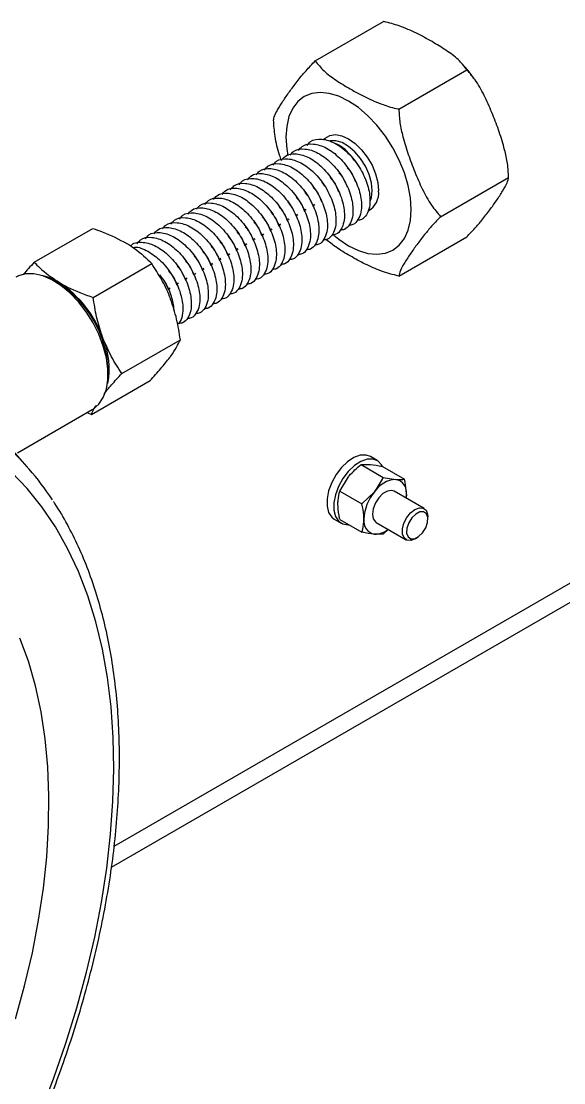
# Model space of a CAD drawing. Header units: metres. Extents: x 0 to 21025, y 0 to 14850.
# Drawn here: x 11871.7 to 11961.9, y 4482 to 4658.4 of the extents above; entities that cross this region are included whole.
import ezdxf

# ---------------------------------------------------------------- set-up
doc = ezdxf.new("R2010")
doc.units = ezdxf.units.M
doc.header["$LTSCALE"] = 25
doc.layers.add('SL4', color=4, linetype='Continuous')

msp = doc.modelspace()

# ---------------------------------------------------------------- linework, layer by layer
at = {"layer": 'SL4'}
for p, q in [((11887.162, 4521.326), (12248.308, 4729.812)), ((11886.738, 4517.86), (12248.308, 4726.59)), ((11920.6, 4651.836), (11931.913, 4658.367)), ((11934.48, 4643.823), (11945.794, 4650.354)), ((11941.42, 4625.935), (11952.734, 4632.467)), ((11920.515, 4627.785), (11920.369, 4627.998)), ((11916.273, 4625.336), (11916.126, 4625.549)), ((11917.687, 4626.153), (11917.541, 4626.365)), ((11919.101, 4626.969), (11918.955, 4627.182)), ((11873.889, 4618.36), (11883.616, 4623.975)), ((11913.444, 4623.703), (11913.298, 4623.916)), ((11914.858, 4624.52), (11914.712, 4624.732)), ((11910.616, 4622.07), (11910.47, 4622.283)), ((11912.03, 4622.887), (11911.884, 4623.1)), ((11934.48, 4616.061), (11945.794, 4622.592)), ((11907.787, 4620.438), (11907.641, 4620.65)), ((11909.201, 4621.254), (11909.055, 4621.467)), ((11904.959, 4618.805), (11904.813, 4619.018)), ((11906.373, 4619.621), (11906.227, 4619.834)), ((11883.685, 4612.516), (11893.413, 4618.131)), ((11902.13, 4617.172), (11901.984, 4617.385)), ((11903.545, 4617.988), (11903.398, 4618.201)), ((11877.889, 4614.838), (11877.182, 4615.246)), ((11897.888, 4614.723), (11897.742, 4614.935)), ((11899.302, 4615.539), (11899.156, 4615.752)), ((11900.716, 4616.356), (11900.57, 4616.568)), ((11896.474, 4613.906), (11896.327, 4614.119)), ((11888.442, 4599.878), (11898.17, 4605.494)), ((11886.161, 4599.692), (11886.161, 4600.509)), ((11883.403, 4593.085), (11893.13, 4598.7)), ((11871.086, 4586.694), (11883.53, 4593.878)), ((11882.67, 4593.381), (11883.403, 4593.085)), ((11872.705, 4584.373), (11870.38, 4586.998)), ((11930.893, 4585.405), (11929.762, 4586.058)), ((11928.209, 4584.741), (11929.661, 4584.765)), ((11928.209, 4584.741), (11931.891, 4582.615)), ((11931.745, 4584.425), (11935.426, 4582.299)), ((11924.674, 4580.343), (11926.126, 4582.724)), ((11931.891, 4582.615), (11933.974, 4582.275)), ((11924.674, 4580.343), (11928.355, 4578.217)), ((11928.355, 4578.217), (11930.439, 4580.234)), ((11938.681, 4577.445), (11933.707, 4580.317)), ((11935.678, 4579.179), (11935.742, 4579.76)), ((11923.762, 4575.666), (11924.894, 4575.013)), ((11924.674, 4575.628), (11928.355, 4573.503)), ((11930.707, 4575.121), (11935.681, 4572.249)), ((11939.303, 4575.664), (11939.303, 4576.072)), ((11931.891, 4573.187), (11930.439, 4573.163)), ((11932.709, 4573.965), (11931.891, 4573.187)), ((11937.182, 4572.398), (11937.535, 4572.602))]:
    msp.add_line(p, q, dxfattribs=at)
at = {"layer": 'SL4', "flags": 128}
for points in [[(11923.706, 4622.837), (11924.497, 4622.199), (11926.126, 4621.11), (11927.754, 4620.318), (11929.343, 4619.842), (11930.852, 4619.692), (11932.245, 4619.874), (11933.487, 4620.382), (11934.548, 4621.204), (11935.401, 4622.32), (11936.026, 4623.701), (11936.408, 4625.316), (11936.536, 4627.122), (11936.408, 4629.077), (11936.026, 4631.131), (11935.401, 4633.235), (11934.548, 4635.336), (11933.487, 4637.383), (11932.245, 4639.325), (11930.852, 4641.115), (11929.343, 4642.708), (11927.754, 4644.065), (11926.126, 4645.153), (11924.497, 4645.945), (11922.909, 4646.422), (11921.399, 4646.571), (11920.007, 4646.39), (11918.764, 4645.882), (11917.703, 4645.06), (11916.85, 4643.944), (11916.225, 4642.562), (11915.843, 4640.948), (11915.715, 4639.142)], [(11915.715, 4639.142), (11915.843, 4637.187), (11916.015, 4636.102)], [(11922.042, 4638.792), (11922.228, 4638.971), (11923.017, 4639.427), (11923.963, 4639.567), (11925.016, 4639.385), (11926.126, 4638.888), (11927.235, 4638.104), (11928.289, 4637.07), (11929.234, 4635.838), (11930.023, 4634.471), (11930.617, 4633.037), (11930.986, 4631.607), (11931.111, 4630.254)], [(11930.05, 4630.254), (11929.921, 4631.56), (11929.54, 4632.939), (11928.93, 4634.312), (11928.126, 4635.598), (11927.175, 4636.724), (11926.132, 4637.622), (11925.058, 4638.242), (11924.016, 4638.548), (11923.065, 4638.52), (11923.001, 4638.505)], [(11929.728, 4628.52), (11929.921, 4629.098), (11930.05, 4630.254)], [(11883.53, 4593.878), (11883.664, 4593.958), (11884.621, 4594.775), (11885.364, 4595.881), (11885.871, 4597.247), (11886.129, 4598.832), (11886.129, 4600.591), (11885.871, 4602.473), (11885.364, 4604.424), (11884.621, 4606.388), (11883.664, 4608.309), (11882.521, 4610.131), (11881.224, 4611.802), (11879.81, 4613.274), (11878.321, 4614.504), (11876.8, 4615.457), (11875.289, 4616.106), (11873.832, 4616.432), (11872.472, 4616.425), (11871.248, 4616.086), (11870.831, 4615.875)], [(11929.762, 4586.058), (11929.035, 4586.311), (11928.073, 4586.278), (11927.028, 4585.905), (11925.967, 4585.216), (11924.956, 4584.252), (11924.058, 4583.076), (11923.33, 4581.76), (11922.817, 4580.388), (11922.553, 4579.046), (11922.553, 4577.818), (11922.817, 4576.781), (11923.33, 4576.001), (11923.762, 4575.666)], [(11931.788, 4584.399), (11931.611, 4584.715), (11930.986, 4585.348), (11930.167, 4585.658), (11929.204, 4585.625), (11928.16, 4585.252), (11927.098, 4584.562), (11926.087, 4583.599), (11925.189, 4582.423), (11924.461, 4581.107), (11923.949, 4579.735), (11923.684, 4578.393), (11923.684, 4577.165), (11923.949, 4576.128), (11924.461, 4575.348), (11925.189, 4574.873), (11926.087, 4574.733), (11926.212, 4574.74)], [(11874.813, 4476.742), (11877.085, 4482.65), (11879.138, 4488.568), (11880.967, 4494.477), (11882.566, 4500.36), (11883.929, 4506.201), (11885.054, 4511.981), (11885.936, 4517.684), (11886.574, 4523.294), (11886.965, 4528.793), (11887.108, 4534.166), (11887.003, 4539.397), (11886.65, 4544.47), (11886.05, 4549.371), (11885.205, 4554.085), (11884.117, 4558.599), (11882.79, 4562.899), (11881.227, 4566.973), (11879.433, 4570.808), (11877.414, 4574.393), (11875.174, 4577.719), (11872.722, 4580.775), (11870.063, 4583.552)], [(11933.707, 4580.317), (11933.267, 4580.453), (11932.575, 4580.344), (11931.838, 4579.919), (11931.146, 4579.228), (11930.582, 4578.355), (11930.213, 4577.406), (11930.085, 4576.494), (11930.213, 4575.73), (11930.582, 4575.206), (11930.707, 4575.121)], [(11935.742, 4579.76), (11935.712, 4579.209), (11935.707, 4579.162)], [(11937.182, 4572.398), (11936.47, 4572.129), (11935.829, 4572.179), (11935.352, 4572.551), (11935.095, 4573.2), (11935.09, 4574.047), (11935.336, 4574.992), (11935.806, 4575.918), (11936.441, 4576.716), (11937.166, 4577.288), (11937.892, 4577.565), (11938.533, 4577.515), (11939.011, 4577.143), (11939.011, 4577.143)], [(11939.059, 4576.557), (11938.601, 4576.887), (11937.98, 4576.876), (11937.291, 4576.524), (11936.64, 4575.887), (11936.125, 4575.06), (11935.824, 4574.169), (11935.784, 4573.351), (11936.01, 4572.729), (11936.469, 4572.399), (11937.09, 4572.41), (11937.778, 4572.762), (11938.43, 4573.399), (11938.945, 4574.226), (11939.246, 4575.117), (11939.286, 4575.935), (11939.059, 4576.557)], [(11939.011, 4577.143), (11939.268, 4576.494), (11939.303, 4576.072)], [(11870.767, 4492.62), (11872.286, 4498.129), (11873.57, 4503.595), (11874.614, 4509.001), (11875.415, 4514.329), (11875.97, 4519.56), (11876.277, 4524.677), (11876.336, 4529.663), (11876.146, 4534.501), (11875.707, 4539.174), (11875.021, 4543.667), (11874.091, 4547.964), (11872.92, 4552.052), (11871.511, 4555.916)]]:
    msp.add_lwpolyline(points, dxfattribs=at)
at = {"layer": 'SL4'}
for centre, radius, start, end in [((11927.766, 4629.847), 3.369, 298.98824, 6.93342), ((11873.494, 4607.725), 8.573, 58.05942, 80.07443), ((11867.828, 4599.482), 18.571, 19.75717, 56.68105), ((11868.275, 4599.735), 17.903, 2.47674, 57.51788), ((11873.142, 4600.608), 13.21, 349.48623, 22.95195), ((11838.548, 4553.998), 45.709, 32.94418, 49.10423), ((11934.247, 4577.719), 4.564, 93.42954, 146.56509), ((11933.572, 4580.113), 2.199, 350.74812, 79.45322), ((11936.338, 4575.324), 7.674, 140.22793, 177.36071), ((11930.841, 4575.324), 2.199, 170.74812, 259.45322), ((11930.45, 4576.733), 3.571, 269.8151, 309.1966)]:
    msp.add_arc(centre, radius, start, end, dxfattribs=at)
for points, knots in [([(11945.794, 4650.354), (11945.349, 4650.926), (11944.44, 4652.094), (11942.343, 4653.612), (11939.984, 4655.058), (11937.439, 4656.449), (11934.792, 4657.603), (11932.86, 4658.178), (11931.943, 4658.361), (11931.913, 4658.367)], [0, 0, 0, 0, 0.1619789, 0.3307933, 0.4999529, 0.6775375, 0.8546667, 0.9953145, 1, 1, 1, 1]), ([(11913.659, 4641.961), (11913.704, 4642.199), (11913.794, 4642.682), (11914.368, 4643.78), (11915.194, 4645.112), (11916.296, 4646.694), (11917.531, 4648.359), (11918.907, 4650.061), (11920.07, 4651.281), (11920.6, 4651.836)], [0, 0, 0, 0, 0.1146782, 0.2324846, 0.3884229, 0.5445002, 0.7054405, 0.8659966, 1, 1, 1, 1]), ([(11920.6, 4651.836), (11921.044, 4651.264), (11921.948, 4650.098), (11924.057, 4648.586), (11926.394, 4647.135), (11928.959, 4645.752), (11931.593, 4644.588), (11933.533, 4644.013), (11934.45, 4643.829), (11934.48, 4643.823)], [0, 0, 0, 0, 0.16199349, 0.329884, 0.49996009, 0.67638344, 0.85465359, 0.99531405, 1, 1, 1, 1]), ([(11946.935, 4648.939), (11946.644, 4649.354), (11946.062, 4650.184), (11945.394, 4650.918), (11945.061, 4651.284)], [0, 0, 0, 0, 0.5009072, 1, 1, 1, 1]), ([(11952.734, 4632.467), (11952.689, 4633.233), (11952.599, 4634.787), (11952.025, 4637.317), (11951.199, 4640.031), (11950.097, 4642.923), (11948.863, 4645.762), (11947.486, 4648.355), (11946.323, 4649.729), (11945.794, 4650.354)], [0, 0, 0, 0, 0.1146782, 0.2324846, 0.3884229, 0.5445002, 0.7054405, 0.8659966, 1, 1, 1, 1]), ([(11934.48, 4643.823), (11934.525, 4643.056), (11934.615, 4641.502), (11935.189, 4638.972), (11936.015, 4636.259), (11937.117, 4633.366), (11938.351, 4630.527), (11939.728, 4627.935), (11940.891, 4626.561), (11941.42, 4625.935)], [0, 0, 0, 0, 0.1146782, 0.2324846, 0.3884229, 0.5445002, 0.7054405, 0.8659966, 1, 1, 1, 1]), ([(11914.961, 4635.285), (11914.858, 4635.582), (11914.412, 4636.874), (11913.86, 4639.1), (11913.722, 4641.067), (11913.659, 4641.961)], [0, 0, 0, 0, 0.1395152, 0.6085411, 1, 1, 1, 1]), ([(11917.821, 4636.954), (11917.998, 4637.186), (11918.577, 4637.942), (11920.243, 4638.152), (11922.447, 4637.492), (11924.688, 4635.8), (11926.596, 4633.41), (11927.893, 4630.65), (11928.344, 4628.336), (11928.221, 4626.582), (11927.739, 4625.403), (11927.052, 4624.581), (11926.399, 4624.53), (11926.151, 4624.51)], [0, 0, 0, 0, 0.050652, 0.1653855, 0.2771892, 0.388993, 0.5037264, 0.61393, 0.7276703, 0.7961531, 0.8744825, 0.9523999, 1, 1, 1, 1]), ([(11919.236, 4637.771), (11919.413, 4638.002), (11919.991, 4638.758), (11921.658, 4638.969), (11923.861, 4638.308), (11926.102, 4636.617), (11928.01, 4634.226), (11929.307, 4631.466), (11929.758, 4629.152), (11929.635, 4627.399), (11929.153, 4626.22), (11928.466, 4625.398), (11927.813, 4625.346), (11927.566, 4625.326)], [0, 0, 0, 0, 0.050652, 0.1653855, 0.2771892, 0.388993, 0.5037264, 0.61393, 0.7276703, 0.7961531, 0.8744825, 0.9523999, 1, 1, 1, 1]), ([(11927.255, 4635.091), (11926.875, 4635.599), (11926.076, 4636.669), (11924.902, 4637.677), (11924.209, 4637.951), (11924.014, 4638.028)], [0, 0, 0, 0, 0.3940058, 0.8290218, 1, 1, 1, 1]), ([(11914.961, 4635.285), (11915.147, 4635.531), (11915.734, 4636.302), (11917.414, 4636.521), (11919.618, 4635.858), (11921.86, 4634.168), (11923.767, 4631.777), (11925.065, 4629.017), (11925.515, 4626.703), (11925.393, 4624.949), (11924.911, 4623.771), (11924.224, 4622.949), (11923.571, 4622.897), (11923.323, 4622.877)], [0, 0, 0, 0, 0.053368, 0.1677732, 0.2792571, 0.390741, 0.5051462, 0.6150345, 0.7284494, 0.7967363, 0.8748416, 0.9525361, 1, 1, 1, 1]), ([(11916.407, 4636.138), (11916.584, 4636.369), (11917.163, 4637.125), (11918.829, 4637.336), (11921.032, 4636.675), (11923.274, 4634.984), (11925.182, 4632.593), (11926.479, 4629.833), (11926.929, 4627.519), (11926.807, 4625.766), (11926.325, 4624.587), (11925.638, 4623.765), (11924.985, 4623.713), (11924.737, 4623.694)], [0, 0, 0, 0, 0.05065204, 0.16538546, 0.27718923, 0.38899301, 0.50372642, 0.61393003, 0.72767026, 0.7961531, 0.87448247, 0.95239989, 1, 1, 1, 1]), ([(11912.164, 4633.689), (11912.342, 4633.92), (11912.92, 4634.676), (11914.587, 4634.887), (11916.79, 4634.226), (11919.031, 4632.535), (11920.939, 4630.144), (11922.236, 4627.384), (11922.687, 4625.07), (11922.564, 4623.317), (11922.082, 4622.138), (11921.395, 4621.316), (11920.742, 4621.264), (11920.495, 4621.244)], [0, 0, 0, 0, 0.050652, 0.1653855, 0.2771892, 0.388993, 0.5037264, 0.61393, 0.7276703, 0.7961531, 0.8744825, 0.9523999, 1, 1, 1, 1]), ([(11913.579, 4634.505), (11913.756, 4634.737), (11914.334, 4635.492), (11916.001, 4635.703), (11918.204, 4635.042), (11920.446, 4633.351), (11922.353, 4630.961), (11923.65, 4628.201), (11924.101, 4625.886), (11923.979, 4624.133), (11923.497, 4622.954), (11922.81, 4622.132), (11922.156, 4622.08), (11921.909, 4622.061)], [0, 0, 0, 0, 0.050652, 0.1653855, 0.2771892, 0.388993, 0.5037264, 0.61393, 0.7276703, 0.7961531, 0.8744825, 0.9523999, 1, 1, 1, 1]), ([(11927.381, 4634.93), (11927.362, 4634.958), (11927.324, 4635.015), (11927.287, 4635.071), (11927.268, 4635.099)], [0, 0, 0, 0, 0.4999999, 1, 1, 1, 1]), ([(11909.336, 4632.056), (11909.513, 4632.287), (11910.092, 4633.043), (11911.758, 4633.254), (11913.961, 4632.593), (11916.203, 4630.902), (11918.111, 4628.511), (11919.408, 4625.751), (11919.858, 4623.437), (11919.736, 4621.684), (11919.254, 4620.505), (11918.567, 4619.683), (11917.914, 4619.631), (11917.666, 4619.612)], [0, 0, 0, 0, 0.050652, 0.1653855, 0.2771892, 0.388993, 0.5037264, 0.61393, 0.7276703, 0.7961531, 0.8744825, 0.9523999, 1, 1, 1, 1]), ([(11910.75, 4632.872), (11910.927, 4633.104), (11911.506, 4633.86), (11913.172, 4634.07), (11915.376, 4633.41), (11917.617, 4631.718), (11919.525, 4629.328), (11920.822, 4626.568), (11921.272, 4624.253), (11921.15, 4622.5), (11920.668, 4621.321), (11919.981, 4620.499), (11919.328, 4620.448), (11919.08, 4620.428)], [0, 0, 0, 0, 0.05065204, 0.16538546, 0.27718923, 0.38899301, 0.50372642, 0.61393003, 0.72767026, 0.7961531, 0.87448247, 0.95239989, 1, 1, 1, 1]), ([(11924.506, 4633.243), (11924.715, 4633.004), (11925.323, 4632.309), (11925.658, 4631.456), (11925.877, 4630.897)], [0, 0, 0, 0, 0.3437455, 1, 1, 1, 1]), ([(11925.92, 4634.059), (11926.129, 4633.82), (11926.738, 4633.126), (11927.072, 4632.273), (11927.291, 4631.713)], [0, 0, 0, 0, 0.3437455, 1, 1, 1, 1]), ([(11906.508, 4630.423), (11906.685, 4630.654), (11907.263, 4631.41), (11908.93, 4631.621), (11911.133, 4630.96), (11913.375, 4629.269), (11915.282, 4626.878), (11916.579, 4624.119), (11917.03, 4621.804), (11916.907, 4620.051), (11916.425, 4618.872), (11915.739, 4618.05), (11915.085, 4617.998), (11914.838, 4617.979)], [0, 0, 0, 0, 0.050652, 0.1653855, 0.2771892, 0.388993, 0.5037264, 0.61393, 0.7276703, 0.7961531, 0.8744825, 0.9523999, 1, 1, 1, 1]), ([(11907.922, 4631.239), (11908.099, 4631.471), (11908.677, 4632.227), (11910.344, 4632.437), (11912.547, 4631.777), (11914.789, 4630.086), (11916.696, 4627.695), (11917.993, 4624.935), (11918.444, 4622.621), (11918.322, 4620.867), (11917.84, 4619.689), (11917.153, 4618.866), (11916.5, 4618.815), (11916.252, 4618.795)], [0, 0, 0, 0, 0.050652, 0.1653855, 0.2771892, 0.388993, 0.5037264, 0.61393, 0.7276703, 0.7961531, 0.8744825, 0.9523999, 1, 1, 1, 1]), ([(11921.677, 4631.61), (11921.887, 4631.371), (11922.495, 4630.676), (11922.829, 4629.823), (11923.049, 4629.264)], [0, 0, 0, 0, 0.3437455, 1, 1, 1, 1]), ([(11923.092, 4632.426), (11923.301, 4632.187), (11923.909, 4631.493), (11924.243, 4630.64), (11924.463, 4630.08)], [0, 0, 0, 0, 0.3437455, 1, 1, 1, 1]), ([(11928.911, 4632.203), (11928.886, 4632.258), (11928.841, 4632.356), (11928.794, 4632.457), (11928.774, 4632.501)], [0, 0, 0, 0, 0.5664951, 1, 1, 1, 1]), ([(11945.794, 4622.592), (11946.252, 4623.068), (11947.18, 4624.035), (11948.42, 4625.518), (11949.616, 4627.063), (11950.751, 4628.665), (11951.768, 4630.203), (11952.539, 4631.556), (11952.673, 4632.182), (11952.734, 4632.467)], [0, 0, 0, 0, 0.1146782, 0.2324846, 0.3884229, 0.5445002, 0.7054405, 0.8659966, 1, 1, 1, 1]), ([(11902.265, 4627.974), (11902.442, 4628.205), (11903.021, 4628.961), (11904.687, 4629.172), (11906.89, 4628.511), (11909.132, 4626.82), (11911.039, 4624.429), (11912.337, 4621.669), (11912.787, 4619.355), (11912.665, 4617.602), (11912.183, 4616.423), (11911.496, 4615.601), (11910.843, 4615.549), (11910.595, 4615.53)], [0, 0, 0, 0, 0.050652, 0.1653855, 0.2771892, 0.388993, 0.5037264, 0.61393, 0.7276703, 0.7961531, 0.8744825, 0.9523999, 1, 1, 1, 1]), ([(11903.679, 4628.79), (11903.856, 4629.022), (11904.435, 4629.778), (11906.101, 4629.988), (11908.304, 4629.328), (11910.546, 4627.636), (11912.454, 4625.246), (11913.751, 4622.486), (11914.201, 4620.171), (11914.079, 4618.418), (11913.597, 4617.239), (11912.91, 4616.417), (11912.257, 4616.366), (11912.009, 4616.346)], [0, 0, 0, 0, 0.050652, 0.1653855, 0.2771892, 0.388993, 0.5037264, 0.61393, 0.7276703, 0.7961531, 0.8744825, 0.9523999, 1, 1, 1, 1]), ([(11905.093, 4629.607), (11905.271, 4629.838), (11905.849, 4630.594), (11907.515, 4630.805), (11909.719, 4630.144), (11911.96, 4628.453), (11913.868, 4626.062), (11915.165, 4623.302), (11915.616, 4620.988), (11915.493, 4619.235), (11915.011, 4618.056), (11914.324, 4617.234), (11913.671, 4617.182), (11913.424, 4617.162)], [0, 0, 0, 0, 0.050652, 0.1653855, 0.2771892, 0.388993, 0.5037264, 0.61393, 0.7276703, 0.7961531, 0.8744825, 0.9523999, 1, 1, 1, 1]), ([(11917.435, 4629.161), (11917.644, 4628.922), (11918.252, 4628.227), (11918.587, 4627.374), (11918.806, 4626.814)], [0, 0, 0, 0, 0.3437455, 1, 1, 1, 1]), ([(11918.849, 4629.977), (11919.058, 4629.738), (11919.666, 4629.044), (11920.001, 4628.191), (11920.22, 4627.631)], [0, 0, 0, 0, 0.3437455, 1, 1, 1, 1]), ([(11920.263, 4630.793), (11920.472, 4630.555), (11921.081, 4629.86), (11921.415, 4629.007), (11921.634, 4628.447)], [0, 0, 0, 0, 0.3437455, 1, 1, 1, 1]), ([(11899.437, 4626.341), (11899.614, 4626.572), (11900.192, 4627.328), (11901.859, 4627.539), (11904.062, 4626.878), (11906.303, 4625.187), (11908.211, 4622.796), (11909.508, 4620.036), (11909.959, 4617.722), (11909.836, 4615.969), (11909.354, 4614.79), (11908.668, 4613.968), (11908.014, 4613.916), (11907.767, 4613.897)], [0, 0, 0, 0, 0.050652, 0.1653855, 0.2771892, 0.388993, 0.5037264, 0.61393, 0.7276703, 0.7961531, 0.8744825, 0.9523999, 1, 1, 1, 1]), ([(11900.851, 4627.157), (11901.028, 4627.389), (11901.606, 4628.145), (11903.273, 4628.355), (11905.476, 4627.695), (11907.718, 4626.004), (11909.625, 4623.613), (11910.922, 4620.853), (11911.373, 4618.539), (11911.251, 4616.785), (11910.769, 4615.607), (11910.082, 4614.784), (11909.429, 4614.733), (11909.181, 4614.713)], [0, 0, 0, 0, 0.050652, 0.1653855, 0.2771892, 0.388993, 0.5037264, 0.61393, 0.7276703, 0.7961531, 0.8744825, 0.9523999, 1, 1, 1, 1]), ([(11914.606, 4627.528), (11914.815, 4627.289), (11915.424, 4626.594), (11915.758, 4625.741), (11915.978, 4625.182)], [0, 0, 0, 0, 0.3437455, 1, 1, 1, 1]), ([(11916.021, 4628.344), (11916.23, 4628.105), (11916.838, 4627.411), (11917.172, 4626.558), (11917.392, 4625.998)], [0, 0, 0, 0, 0.3437455, 1, 1, 1, 1]), ([(11896.608, 4624.708), (11896.785, 4624.94), (11897.364, 4625.696), (11899.03, 4625.906), (11901.233, 4625.246), (11903.475, 4623.554), (11905.383, 4621.164), (11906.68, 4618.404), (11907.13, 4616.089), (11907.008, 4614.336), (11906.526, 4613.157), (11905.839, 4612.335), (11905.186, 4612.284), (11904.938, 4612.264)], [0, 0, 0, 0, 0.050652, 0.1653855, 0.2771892, 0.388993, 0.5037264, 0.61393, 0.7276703, 0.7961531, 0.8744825, 0.9523999, 1, 1, 1, 1]), ([(11898.022, 4625.525), (11898.199, 4625.756), (11898.778, 4626.512), (11900.444, 4626.722), (11902.648, 4626.062), (11904.889, 4624.371), (11906.797, 4621.98), (11908.094, 4619.22), (11908.545, 4616.906), (11908.422, 4615.153), (11907.94, 4613.974), (11907.253, 4613.152), (11906.6, 4613.1), (11906.352, 4613.08)], [0, 0, 0, 0, 0.050652, 0.1653855, 0.2771892, 0.388993, 0.5037264, 0.61393, 0.7276703, 0.7961531, 0.8744825, 0.9523999, 1, 1, 1, 1]), ([(11911.778, 4625.895), (11911.987, 4625.656), (11912.595, 4624.961), (11912.93, 4624.109), (11913.149, 4623.549)], [0, 0, 0, 0, 0.3437455, 1, 1, 1, 1]), ([(11913.192, 4626.711), (11913.401, 4626.473), (11914.01, 4625.778), (11914.344, 4624.925), (11914.563, 4624.365)], [0, 0, 0, 0, 0.3437455, 1, 1, 1, 1]), ([(11941.42, 4625.935), (11940.962, 4625.459), (11940.034, 4624.492), (11938.794, 4623.009), (11937.598, 4621.464), (11936.463, 4619.863), (11935.446, 4618.324), (11934.675, 4616.971), (11934.541, 4616.345), (11934.48, 4616.061)], [0, 0, 0, 0, 0.1146782, 0.2324846, 0.3884229, 0.5445002, 0.7054405, 0.8659966, 1, 1, 1, 1]), ([(11883.616, 4623.975), (11884.142, 4623.796), (11886.183, 4623.1), (11887.956, 4622.176), (11889.272, 4621.491)], [0, 0, 0, 0, 0.2575513, 1, 1, 1, 1]), ([(11893.78, 4623.075), (11893.957, 4623.307), (11894.535, 4624.063), (11896.202, 4624.273), (11898.405, 4623.613), (11900.647, 4621.922), (11902.554, 4619.531), (11903.851, 4616.771), (11904.302, 4614.457), (11904.18, 4612.703), (11903.698, 4611.525), (11903.011, 4610.702), (11902.357, 4610.651), (11902.11, 4610.631)], [0, 0, 0, 0, 0.050652, 0.1653855, 0.2771892, 0.388993, 0.5037264, 0.61393, 0.7276703, 0.7961531, 0.8744825, 0.9523999, 1, 1, 1, 1]), ([(11895.194, 4623.892), (11895.371, 4624.123), (11895.949, 4624.879), (11897.616, 4625.09), (11899.819, 4624.429), (11902.061, 4622.738), (11903.968, 4620.347), (11905.266, 4617.587), (11905.716, 4615.273), (11905.594, 4613.52), (11905.112, 4612.341), (11904.425, 4611.519), (11903.772, 4611.467), (11903.524, 4611.448)], [0, 0, 0, 0, 0.050652, 0.1653855, 0.2771892, 0.388993, 0.5037264, 0.61393, 0.7276703, 0.7961531, 0.8744825, 0.9523999, 1, 1, 1, 1]), ([(11908.949, 4624.262), (11909.159, 4624.023), (11909.767, 4623.329), (11910.101, 4622.476), (11910.321, 4621.916)], [0, 0, 0, 0, 0.3437455, 1, 1, 1, 1]), ([(11910.364, 4625.079), (11910.573, 4624.84), (11911.181, 4624.145), (11911.515, 4623.292), (11911.735, 4622.732)], [0, 0, 0, 0, 0.3437455, 1, 1, 1, 1]), ([(11890.951, 4621.442), (11891.128, 4621.674), (11891.707, 4622.43), (11893.373, 4622.64), (11895.577, 4621.98), (11897.818, 4620.289), (11899.726, 4617.898), (11901.023, 4615.138), (11901.473, 4612.824), (11901.351, 4611.07), (11900.869, 4609.892), (11900.182, 4609.07), (11899.529, 4609.018), (11899.281, 4608.998)], [0, 0, 0, 0, 0.050652, 0.1653855, 0.2771892, 0.388993, 0.5037264, 0.61393, 0.7276703, 0.7961531, 0.8744825, 0.9523999, 1, 1, 1, 1]), ([(11892.365, 4622.259), (11892.543, 4622.49), (11893.121, 4623.246), (11894.788, 4623.457), (11896.991, 4622.796), (11899.232, 4621.105), (11901.14, 4618.714), (11902.437, 4615.954), (11902.888, 4613.64), (11902.765, 4611.887), (11902.283, 4610.708), (11901.596, 4609.886), (11900.943, 4609.834), (11900.696, 4609.815)], [0, 0, 0, 0, 0.050652, 0.1653855, 0.2771892, 0.388993, 0.5037264, 0.61393, 0.7276703, 0.7961531, 0.8744825, 0.9523999, 1, 1, 1, 1]), ([(11906.121, 4622.629), (11906.33, 4622.391), (11906.939, 4621.696), (11907.273, 4620.843), (11907.492, 4620.283)], [0, 0, 0, 0, 0.3437455, 1, 1, 1, 1]), ([(11907.535, 4623.446), (11907.744, 4623.207), (11908.353, 4622.512), (11908.687, 4621.659), (11908.906, 4621.1)], [0, 0, 0, 0, 0.3437455, 1, 1, 1, 1]), ([(11934.48, 4616.061), (11933.489, 4616.317), (11931.471, 4616.839), (11928.847, 4618.056), (11926.346, 4619.41), (11924.111, 4620.747), (11922.916, 4621.725), (11922.401, 4622.147)], [0, 0, 0, 0, 0.1999678, 0.4072149, 0.61716, 0.8349402, 1, 1, 1, 1]), ([(11889.272, 4621.491), (11889.706, 4621.219), (11891.323, 4620.205), (11892.53, 4619.007), (11893.413, 4618.131)], [0, 0, 0, 0, 0.2686336, 1, 1, 1, 1]), ([(11889.929, 4621.063), (11889.987, 4621.131), (11890.463, 4621.698), (11891.975, 4621.8), (11894.158, 4621.17), (11896.405, 4619.471), (11898.311, 4617.082), (11899.609, 4614.322), (11900.059, 4612.007), (11899.937, 4610.254), (11899.455, 4609.075), (11898.768, 4608.253), (11898.115, 4608.202), (11897.867, 4608.182)], [0, 0, 0, 0, 0.0164235, 0.1352936, 0.2511285, 0.3669633, 0.4858334, 0.6000104, 0.7178515, 0.7888035, 0.869957, 0.9506837, 1, 1, 1, 1]), ([(11890.381, 4620.807), (11890.45, 4620.824), (11891.131, 4620.99), (11892.782, 4620.269), (11894.98, 4618.678), (11896.9, 4616.259), (11898.192, 4613.51), (11898.652, 4611.181), (11898.508, 4609.46), (11898.197, 4608.458), (11897.81, 4608.116), (11897.712, 4608.03)], [0, 0, 0, 0, 0.0170304, 0.1664806, 0.3159309, 0.4692973, 0.6166086, 0.7686473, 0.8601897, 0.9648941, 1, 1, 1, 1]), ([(11903.293, 4620.997), (11903.502, 4620.758), (11904.11, 4620.063), (11904.444, 4619.21), (11904.664, 4618.65)], [0, 0, 0, 0, 0.3437455, 1, 1, 1, 1]), ([(11904.707, 4621.813), (11904.916, 4621.574), (11905.524, 4620.879), (11905.859, 4620.027), (11906.078, 4619.467)], [0, 0, 0, 0, 0.3437455, 1, 1, 1, 1]), ([(11899.05, 4618.547), (11899.259, 4618.309), (11899.867, 4617.614), (11900.202, 4616.761), (11900.421, 4616.201)], [0, 0, 0, 0, 0.3437455, 1, 1, 1, 1]), ([(11900.464, 4619.364), (11900.673, 4619.125), (11901.282, 4618.43), (11901.616, 4617.577), (11901.835, 4617.018)], [0, 0, 0, 0, 0.3437455, 1, 1, 1, 1]), ([(11901.878, 4620.18), (11902.088, 4619.941), (11902.696, 4619.247), (11903.03, 4618.394), (11903.25, 4617.834)], [0, 0, 0, 0, 0.3437455, 1, 1, 1, 1]), ([(11873.889, 4618.36), (11873.242, 4617.673), (11872.586, 4616.976), (11872.09, 4616.361), (11872.084, 4616.352)], [0, 0, 0, 0, 0.985942, 1, 1, 1, 1]), ([(11873.889, 4618.36), (11874.186, 4618.048), (11875.338, 4616.84), (11876.883, 4615.784), (11878.029, 4615)], [0, 0, 0, 0, 0.25755135, 1, 1, 1, 1]), ([(11896.549, 4612.25), (11896.492, 4612.399), (11896.058, 4613.53), (11895.087, 4615.573), (11893.974, 4617.273), (11893.413, 4618.131)], [0, 0, 0, 0, 0.07009856, 0.53078884, 1, 1, 1, 1]), ([(11896.222, 4616.914), (11896.431, 4616.676), (11897.039, 4615.981), (11897.373, 4615.128), (11897.593, 4614.568)], [0, 0, 0, 0, 0.3437455, 1, 1, 1, 1]), ([(11897.636, 4617.731), (11897.845, 4617.492), (11898.453, 4616.797), (11898.788, 4615.944), (11899.007, 4615.385)], [0, 0, 0, 0, 0.3437455, 1, 1, 1, 1]), ([(11878.029, 4615), (11878.486, 4614.741), (11880.186, 4613.776), (11882.207, 4613.048), (11883.685, 4612.516)], [0, 0, 0, 0, 0.2686336, 1, 1, 1, 1]), ([(11894.682, 4616.258), (11894.93, 4615.964), (11895.805, 4614.926), (11896.753, 4612.775), (11896.981, 4611.2), (11897.088, 4610.458)], [0, 0, 0, 0, 0.1725126, 0.60995004, 1, 1, 1, 1]), ([(11894.807, 4616.098), (11895.016, 4615.859), (11895.625, 4615.165), (11895.959, 4614.312), (11896.179, 4613.752)], [0, 0, 0, 0, 0.3437455, 1, 1, 1, 1]), ([(11885.306, 4605.76), (11885.251, 4605.91), (11884.83, 4607.048), (11884.191, 4609.282), (11883.855, 4611.431), (11883.685, 4612.516)], [0, 0, 0, 0, 0.07009856, 0.53078884, 1, 1, 1, 1]), ([(11898.17, 4605.494), (11897.995, 4606.642), (11897.643, 4608.96), (11896.916, 4611.147), (11896.549, 4612.25)], [0, 0, 0, 0, 0.495458, 1, 1, 1, 1]), ([(11888.442, 4599.878), (11887.844, 4600.782), (11886.637, 4602.607), (11885.752, 4604.702), (11885.306, 4605.76)], [0, 0, 0, 0, 0.495458, 1, 1, 1, 1]), ([(11896.408, 4602.535), (11896.466, 4602.615), (11896.912, 4603.22), (11897.599, 4604.274), (11897.978, 4605.085), (11898.17, 4605.494)], [0, 0, 0, 0, 0.0700986, 0.5307888, 1, 1, 1, 1]), ([(11893.13, 4598.7), (11893.751, 4599.374), (11895.004, 4600.734), (11895.937, 4601.931), (11896.408, 4602.535)], [0, 0, 0, 0, 0.495458, 1, 1, 1, 1]), ([(11885.458, 4596.422), (11885.867, 4596.938), (11886.73, 4598.023), (11887.853, 4599.24), (11888.442, 4599.878)], [0, 0, 0, 0, 0.4749909, 1, 1, 1, 1]), ([(11883.403, 4593.085), (11883.574, 4593.497), (11883.759, 4593.945), (11884.147, 4594.521), (11884.177, 4594.566)], [0, 0, 0, 0, 0.9219872, 1, 1, 1, 1]), ([(11926.126, 4582.724), (11926.168, 4582.776), (11926.769, 4583.516), (11927.515, 4584.151), (11928.209, 4584.741)], [0, 0, 0, 0, 0.0702006, 1, 1, 1, 1]), ([(11929.661, 4584.765), (11929.703, 4584.761), (11930.305, 4584.705), (11931.051, 4584.56), (11931.745, 4584.425)], [0, 0, 0, 0, 0.0702006, 1, 1, 1, 1]), ([(11930.439, 4580.234), (11930.481, 4580.286), (11931.073, 4581.032), (11931.497, 4581.852), (11931.891, 4582.615)], [0, 0, 0, 0, 0.0702006, 1, 1, 1, 1]), ([(11933.974, 4582.275), (11934.016, 4582.271), (11934.609, 4582.221), (11935.032, 4582.261), (11935.426, 4582.299)], [0, 0, 0, 0, 0.0702006, 1, 1, 1, 1]), ([(11935.742, 4579.76), (11935.738, 4579.977), (11935.72, 4580.785), (11935.551, 4581.66), (11935.426, 4582.299)], [0, 0, 0, 0, 0.2686336, 1, 1, 1, 1]), ([(11924.358, 4578.168), (11924.363, 4578.379), (11924.38, 4579.167), (11924.55, 4579.846), (11924.674, 4580.343)], [0, 0, 0, 0, 0.26863361, 1, 1, 1, 1]), ([(11759.392, 4374.669), (11759.708, 4374.643), (11761.333, 4374.511), (11764.365, 4374.563), (11768.482, 4374.834), (11772.69, 4375.421), (11776.968, 4376.294), (11781.308, 4377.456), (11785.695, 4378.904), (11790.118, 4380.634), (11794.566, 4382.641), (11799.025, 4384.919), (11803.485, 4387.46), (11807.934, 4390.259), (11812.36, 4393.306), (11816.752, 4396.595), (11821.1, 4400.115), (11825.392, 4403.857), (11829.617, 4407.812), (11833.767, 4411.97), (11837.829, 4416.318), (11841.794, 4420.847), (11845.653, 4425.545), (11849.395, 4430.399), (11853.011, 4435.397), (11856.493, 4440.527), (11859.831, 4445.774), (11863.017, 4451.127), (11866.042, 4456.572), (11868.901, 4462.093), (11871.584, 4467.679), (11874.085, 4473.314), (11876.398, 4478.984), (11878.516, 4484.676), (11880.435, 4490.374), (11882.148, 4496.064), (11883.652, 4501.733), (11884.942, 4507.366), (11886.015, 4512.948), (11886.867, 4518.466), (11887.496, 4523.906), (11887.899, 4529.255), (11888.075, 4534.498), (11888.023, 4539.623), (11887.742, 4544.616), (11887.231, 4549.464), (11886.491, 4554.154), (11885.524, 4558.673), (11884.331, 4563.009), (11882.913, 4567.148), (11881.282, 4571.085), (11879.415, 4574.78), (11878.005, 4577.287), (11877.159, 4578.491), (11877.072, 4578.615)], [0, 0, 0, 0, 0.0047338, 0.0243352, 0.0440025, 0.0637303, 0.0835103, 0.103333, 0.1231884, 0.1430673, 0.1629618, 0.1828654, 0.2027729, 0.2226796, 0.242583, 0.2624816, 0.2823743, 0.3022608, 0.3221411, 0.3420152, 0.3618836, 0.3817468, 0.4016055, 0.4214603, 0.4413119, 0.4611612, 0.4810088, 0.5008555, 0.5207021, 0.5405494, 0.5603978, 0.5802483, 0.6001016, 0.6199585, 0.6398198, 0.6596862, 0.6795585, 0.6994372, 0.7193231, 0.7392164, 0.7591174, 0.7790262, 0.7989421, 0.8188644, 0.8387914, 0.8587202, 0.8786461, 0.8985638, 0.9184662, 0.9383449, 0.9581902, 0.9779916, 0.9977386, 1, 1, 1, 1]), ([(11924.674, 4575.628), (11924.626, 4575.854), (11924.441, 4576.729), (11924.393, 4577.555), (11924.358, 4578.168)], [0, 0, 0, 0, 0.2575513, 1, 1, 1, 1]), ([(11928.671, 4575.678), (11928.666, 4575.895), (11928.649, 4576.703), (11928.479, 4577.577), (11928.355, 4578.217)], [0, 0, 0, 0, 0.2686336, 1, 1, 1, 1]), ([(11928.355, 4573.503), (11928.403, 4573.673), (11928.588, 4574.335), (11928.636, 4575.106), (11928.671, 4575.678)], [0, 0, 0, 0, 0.2575513, 1, 1, 1, 1]), ([(11930.439, 4573.163), (11930.397, 4573.167), (11929.795, 4573.222), (11929.049, 4573.368), (11928.355, 4573.503)], [0, 0, 0, 0, 0.07020058, 1, 1, 1, 1])]:
    msp.add_open_spline(points, degree=3, knots=knots, dxfattribs=at)

doc.saveas('drawing.dxf')
